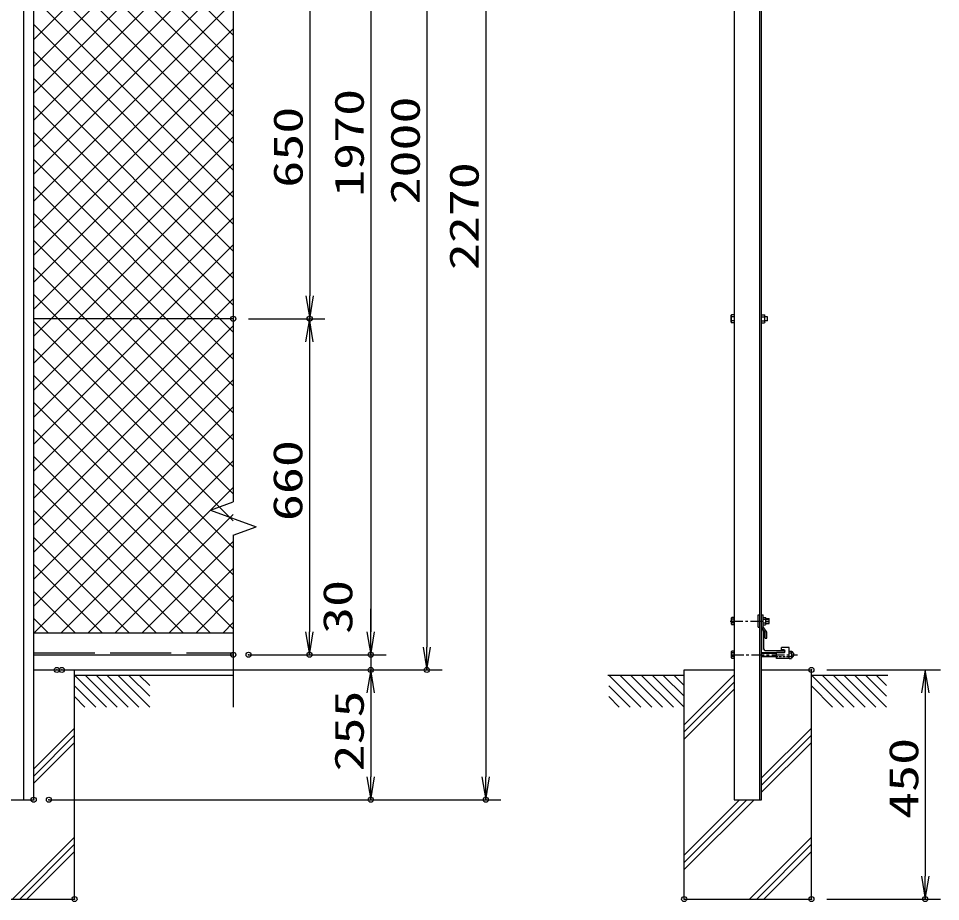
# Model space of a CAD drawing. Units: millimetres, scale not verified. Extents: x -4455 to 4455, y -3150 to 3150.
# Drawn here: x -1632 to 179, y -355 to 1380 of the extents above; entities that cross this region are included whole.
import ezdxf
from ezdxf.enums import TextEntityAlignment as Align

# ---------------------------------------------------------------- set-up
doc = ezdxf.new("R2010")
doc.units = ezdxf.units.MM
doc.header["$LTSCALE"] = 20
doc.header["$PDMODE"] = 32
doc.header["$PDSIZE"] = 10
for name, pattern in [('DASHED', [7.5, 6, -1.5]), ('USER2', [2, 1.25, -0.25, 0.25, -0.25]), ('USER3', [0.375, 0.25, -0.125])]:
    doc.linetypes.add(name, pattern=pattern)
for name, color, linetype, lineweight in [('0-0_1', 7, 'Continuous', 25), ('0-1_2', 7, 'Continuous', 25), ('0-2_0', 4, 'Continuous', 25), ('0-4_EXTCNT-LMEC0', 2, 'Continuous', 25), ('0-6_EXTCNT-L', 1, 'Continuous', 25)]:
    doc.layers.add(name, color=color, linetype=linetype, lineweight=lineweight)
doc.layers.add('0-5_DEFPOINTS', color=7, linetype='Continuous')
doc.styles.add('ＭＳ ゴシック', font='')
doc.styles.get('ＭＳ ゴシック').set_extended_font_data('MS Gothic')

# ---------------------------------------------------------------- blocks, each defined once
blk = doc.blocks.new('DARROWS')
at = {"layer": '0-2_0', "color": 2}
blk.add_line((0, 0), (-19.982, 0), dxfattribs=at)
blk.add_lwpolyline([(-20, -3.333), (0, 0), (-20, 3.333)], dxfattribs=at)
blk = doc.blocks.new('X32')
at = {"layer": '0-2_0'}
for p, q in [((71718.6, 87380.4), (63878.6, 95220.5)), ((63878.6, 87213.1), (71718.6, 95053.1)), ((71718.6, 86319.8), (63878.6, 94159.8)), ((63878.6, 86152.4), (71718.6, 93992.5)), ((71718.6, 85259.1), (63878.6, 93099.1)), ((63878.6, 85091.8), (71718.6, 92931.8)), ((71718.6, 84198.5), (63878.6, 92038.5)), ((63878.6, 84031.1), (71718.6, 91871.1)), ((71718.6, 83137.8), (63878.6, 90977.8)), ((63878.6, 82970.5), (71718.6, 90810.5)), ((71718.6, 82077.1), (63878.6, 89917.2)), ((63878.6, 81909.8), (71718.6, 89749.8)), ((71718.6, 81016.5), (63878.6, 88856.5)), ((63878.6, 80849.1), (71718.6, 88689.2)), ((71718.6, 79955.8), (63878.6, 87795.8)), ((63878.6, 79788.5), (71718.6, 87628.5)), ((71718.6, 78895.2), (63878.6, 86735.2)), ((63878.6, 78727.8), (71718.6, 86567.8)), ((71718.6, 77834.5), (63878.6, 85674.5)), ((63878.6, 77667.2), (71718.6, 85507.2)), ((71718.6, 76773.8), (63878.6, 84613.8)), ((63878.6, 76606.5), (71718.6, 84446.5)), ((71718.6, 75713.2), (63878.6, 83553.2)), ((63878.6, 75545.8), (71718.6, 83385.9)), ((71718.6, 74652.5), (63878.6, 82492.5)), ((63878.6, 74485.2), (71718.6, 82325.2)), ((71718.6, 73591.9), (63878.6, 81431.9)), ((63878.6, 73424.5), (71718.6, 81264.5)), ((71718.6, 72531.2), (63878.6, 80371.2)), ((63878.6, 72363.9), (71718.6, 80203.9)), ((71718.6, 71470.5), (63878.6, 79310.5)), ((63878.6, 71303.2), (71718.6, 79143.2)), ((71718.6, 70409.9), (63878.6, 78249.9)), ((63878.6, 70242.5), (71718.6, 78082.6)), ((71718.6, 69349.2), (63878.6, 77189.2)), ((63878.6, 69181.9), (71718.6, 77021.9)), ((71718.6, 68288.6), (63878.6, 76128.6)), ((63878.6, 68121.2), (71718.6, 75961.2)), ((71718.6, 67227.9), (63878.6, 75067.9)), ((63878.6, 67060.6), (71718.6, 74900.6)), ((71718.6, 66167.2), (63878.6, 74007.2)), ((63878.6, 65999.9), (71718.6, 73839.9)), ((71718.6, 65106.6), (63878.6, 72946.6)), ((63878.6, 64939.2), (71718.6, 72779.2)), ((71718.6, 64045.9), (63878.6, 71885.9)), ((63893.4, 63893.4), (71718.6, 71718.6)), ((70810.4, 63893.4), (63878.6, 70825.3)), ((64954.1, 63893.4), (71718.6, 70657.9)), ((69749.8, 63893.4), (63878.6, 69764.6)), ((66014.7, 63893.4), (71718.6, 69597.3)), ((68689.1, 63893.4), (63878.6, 68703.9)), ((67075.4, 63893.4), (71718.6, 68536.6)), ((67628.5, 63893.4), (63878.6, 67643.3)), ((68136, 63893.4), (71718.6, 67475.9)), ((66567.8, 63893.4), (63878.6, 66582.6)), ((69196.7, 63893.4), (71718.6, 66415.3)), ((65507.1, 63893.4), (63878.6, 65522)), ((70257.4, 63893.4), (71718.6, 65354.6)), ((64446.5, 63893.4), (63878.6, 64461.3)), ((71318, 63893.4), (71718.6, 64294))]:
    blk.add_line(p, q, dxfattribs=at)

msp = doc.modelspace()

# ---------------------------------------------------------------- linework, layer by layer
at = {"layer": '0-0_1'}
for p, q in [((-1621.58, -155.15), (-1621.58, 2114.85)), ((-1602.08, -155.15), (-1602.08, 2114.85)), ((-226.69, 2114.85), (-226.69, -155.15)), ((-176.19, -155.15), (-176.19, 2114.85)), ((-172.69, -155.15), (-172.69, 2114.85)), ((-1210.08, 789.85), (-1602.08, 789.85)), ((-179.49, 183.86), (-179.49, 207.86)), ((-179.49, 207.86), (-176.19, 207.86)), ((-172.69, 207.86), (-169.49, 207.86)), ((-172.69, 183.86), (-172.69, 207.86)), ((-169.49, 184.83), (-169.49, 207.86)), ((-164.4, 200.66), (-157.8, 200.66)), ((-157.81, 191.06), (-157.8, 200.66)), ((-179.49, 183.86), (-176.19, 183.86)), ((-165.69, 173.36), (-172.69, 183.86)), ((-162.49, 174.33), (-169.49, 184.83)), ((-164.4, 191.06), (-157.81, 191.06)), ((-1602.08, 172.85), (-1210.08, 172.85)), ((-165.69, 162.36), (-165.69, 173.36)), ((-162.49, 162.36), (-162.49, 174.33)), ((-165.69, 162.36), (-162.49, 162.36)), ((-1602.08, 129.85), (-1210.08, 129.85)), ((-1602.08, 99.85), (-1521.89, 99.85)), ((-1521.89, -350.15), (-1521.89, 99.85)), ((-324.69, 99.85), (-226.69, 99.85)), ((-324.69, -350.15), (-324.69, 99.85)), ((-172.69, 99.85), (-74.69, 99.85)), ((-74.69, -350.15), (-74.69, 99.85)), ((-1521.89, 89.85), (-1210.08, 89.85)), ((-1521.89, 89.85), (-1396.89, 89.85)), ((-474.69, 89.85), (-324.69, 89.85)), ((-74.69, 89.85), (75.31, 89.85)), ((-1691.08, -155.15), (-1602.08, -155.15)), ((-226.69, -155.15), (-172.69, -155.15)), ((-1771.89, -350.15), (-1521.89, -350.15)), ((-324.69, -350.15), (-74.69, -350.15))]:
    msp.add_line(p, q, dxfattribs=at)
at = {"layer": '0-0_1', "color": 4}
for p, q in [((-1210.08, 2085.21), (-1210.08, 430.15)), ((-1255.08, 413.77), (-1210.08, 430.15)), ((-1255.08, 413.77), (-1165.08, 381.02)), ((-1210.08, 364.64), (-1165.08, 381.02)), ((-1210.08, 364.64), (-1210.08, 141.16)), ((-164.4, 199.7), (-157.8, 199.7)), ((-164.4, 192.02), (-157.8, 192.02)), ((-1210.08, 141.16), (-1210.08, 26.98)), ((-1521.89, 89.85), (-1459.02, 26.98)), ((-1500.68, 89.85), (-1437.81, 26.98)), ((-1479.46, 89.85), (-1416.59, 26.98)), ((-1458.25, 89.85), (-1395.38, 26.98)), ((-1437.04, 89.85), (-1374.17, 26.98)), ((-1415.82, 89.85), (-1374.17, 48.19)), ((-1394.61, 89.85), (-1374.17, 69.41)), ((-472.41, 89.85), (-409.54, 26.98)), ((-451.19, 89.85), (-388.32, 26.98)), ((-429.98, 89.85), (-367.11, 26.98)), ((-408.77, 89.85), (-345.9, 26.98)), ((-387.55, 89.85), (-324.68, 26.98)), ((-366.34, 89.85), (-324.68, 48.19)), ((-345.13, 89.85), (-324.68, 69.41)), ((-226.69, 90.36), (-324.69, -7.65)), ((-226.69, 76.21), (-324.69, -21.79)), ((-74.69, 89.85), (-11.82, 26.98)), ((-53.48, 89.85), (9.39, 26.98)), ((-32.26, 89.85), (30.61, 26.98)), ((-11.05, 89.85), (51.82, 26.98)), ((10.16, 89.85), (73.03, 26.98)), ((31.38, 89.85), (73.03, 48.19)), ((52.59, 89.85), (73.03, 69.41)), ((-1521.89, 68.64), (-1480.23, 26.98)), ((-472.41, 68.64), (-430.75, 26.98)), ((-226.69, 62.07), (-324.69, -35.93)), ((-74.69, 68.64), (-33.03, 26.98)), ((-1521.89, 47.43), (-1501.44, 26.98)), ((-472.41, 47.43), (-451.96, 26.98)), ((-1602.08, -94.34), (-1521.89, -14.15)), ((-172.69, -112.15), (-74.69, -14.15)), ((-1602.08, -108.48), (-1521.89, -28.29)), ((-172.69, -126.29), (-74.69, -28.29)), ((-1602.08, -122.63), (-1521.89, -42.43)), ((-172.69, -140.43), (-74.69, -42.43)), ((-324.69, -278.29), (-201.55, -155.15)), ((-324.69, -292.43), (-187.4, -155.15)), ((-324.69, -264.15), (-215.69, -155.15)), ((-1643.53, -350.15), (-1521.89, -228.51)), ((-196.33, -350.15), (-74.69, -228.51)), ((-1629.39, -350.15), (-1521.89, -242.65)), ((-182.19, -350.15), (-74.69, -242.65)), ((-1615.24, -350.15), (-1521.89, -256.79)), ((-168.04, -350.15), (-74.69, -256.79))]:
    msp.add_line(p, q, dxfattribs=at)
at = {"layer": '0-0_1', "color": 4, "linetype": 'USER2'}
for p, q in [((-234.36, 195.86), (-154.95, 195.86)), ((-232.69, 129.86), (-101.94, 129.86))]:
    msp.add_line(p, q, dxfattribs=at)
at = {"layer": '0-0_1', "linetype": 'DASHED'}
msp.add_line((-1602.08, 133.85), (-1210.08, 133.85), dxfattribs=at)
at = {"layer": '0-0_1'}
msp.add_arc((-116.15, 129.98), 6.88, 293.49929, 65.9713, dxfattribs=at)
at = {"layer": '0-1_2'}
for p, q in [((-232.29, 796.78), (-231.67, 797.85)), ((-226.69, 797.85), (-231.67, 797.85)), ((-172.69, 797.85), (-166.91, 797.85)), ((-232.29, 782.92), (-232.29, 796.78)), ((-232.29, 782.92), (-231.67, 781.85)), ((-226.69, 793.85), (-231.67, 793.85)), ((-226.69, 785.85), (-231.67, 785.85)), ((-226.69, 781.85), (-231.67, 781.85)), ((-172.69, 793.85), (-166.91, 793.85)), ((-172.69, 785.85), (-166.91, 785.85)), ((-172.69, 781.85), (-166.91, 781.85)), ((-166.29, 782.92), (-166.91, 781.85)), ((-161.22, 793.85), (-166.29, 793.85)), ((-161.22, 785.85), (-166.29, 785.85)), ((-161.22, 785.85), (-161.22, 793.85)), ((-231.77, 202.15), (-231.21, 203.13)), ((-231.77, 189.57), (-231.77, 202.15)), ((-226.69, 203.13), (-231.21, 203.13)), ((-226.69, 199.5), (-231.21, 199.5)), ((-226.69, 188.6), (-226.69, 203.13)), ((-169.49, 188.6), (-169.49, 203.13)), ((-169.49, 203.13), (-164.97, 203.13)), ((-169.49, 199.5), (-164.97, 199.5)), ((-164.4, 202.15), (-164.97, 203.13)), ((-164.4, 189.57), (-164.4, 202.15)), ((-231.77, 189.57), (-231.21, 188.6)), ((-226.69, 192.23), (-231.21, 192.23)), ((-226.69, 188.6), (-231.21, 188.6)), ((-169.49, 192.23), (-164.97, 192.23)), ((-169.49, 188.6), (-164.97, 188.6)), ((-164.4, 189.57), (-164.97, 188.6)), ((-226.69, 137.12), (-231.21, 137.12)), ((-226.69, 133.48), (-231.21, 133.48)), ((-226.69, 122.59), (-226.69, 137.12)), ((-172.69, 133.44), (-143.47, 133.44)), ((-118.47, 137.1), (-113.97, 137.1)), ((-118.47, 122.63), (-118.47, 137.1)), ((-118.47, 133.48), (-113.97, 133.48)), ((-118.47, 126.25), (-118.47, 133.48)), ((-113.41, 136.13), (-113.97, 137.1)), ((-113.41, 123.6), (-113.41, 136.13)), ((-231.77, 123.56), (-231.21, 122.59)), ((-226.69, 126.22), (-231.21, 126.22)), ((-226.69, 122.59), (-231.21, 122.59)), ((-172.69, 126.21), (-143.47, 126.21)), ((-118.47, 126.25), (-113.92, 126.25)), ((-118.47, 122.63), (-113.97, 122.63)), ((-113.41, 123.6), (-113.97, 122.63))]:
    msp.add_line(p, q, dxfattribs=at)
at = {"layer": '0-1_2', "color": 4}
for p, q in [((-172.69, 132.72), (-143.47, 132.72)), ((-172.69, 126.93), (-143.47, 126.93))]:
    msp.add_line(p, q, dxfattribs=at)
at = {"layer": '0-1_2'}
for points in [[(-166.29, 782.92), (-166.29, 796.78), (-166.91, 797.85)], [(-231.77, 123.56), (-231.77, 136.14), (-231.21, 137.12)]]:
    msp.add_lwpolyline(points, dxfattribs=at)
for centre, radius, start, end in [((-225.06, 796.78), 7.23, 179.99992, 203.88486), ((-219.1, 789.85), 13.19, 162.35463, 197.65355), ((-225.06, 782.92), 7.23, 156.1122, 179.99992), ((-173.52, 796.78), 7.23, 336.12625, 0), ((-179.54, 789.86), 13.25, 342.41266, 17.55417), ((-173.52, 782.92), 7.23, 0, 23.88957), ((-225.21, 202.15), 6.57, 179.99995, 203.88541), ((-219.8, 195.87), 11.98, 162.35554, 197.65401), ((-170.97, 202.15), 6.57, 336.11459, 0.00005), ((-176.38, 195.87), 11.98, 342.34599, 17.64446), ((-225.21, 189.57), 6.57, 156.11305, 179.99995), ((-170.97, 189.57), 6.57, 0.00005, 23.88695), ((-225.21, 136.14), 6.57, 179.99995, 203.88541), ((-219.8, 129.85), 11.98, 162.35554, 197.65401), ((-126.46, 129.76), 13.02, 344.30696, 16.61102), ((-119.95, 136.13), 6.54, 336.03483, 359.99988), ((-225.21, 123.56), 6.57, 156.11305, 179.99995), ((-119.95, 123.6), 6.57, 359.99988, 23.62857)]:
    msp.add_arc(centre, radius, start, end, dxfattribs=at)
at = {"layer": '0-2_0', "color": 2}
for p, q in [((-940.01, 2054.85), (-940.01, 174.85)), ((-830.01, 2054.85), (-830.01, 144.85)), ((-940.01, 174.85), (-940.01, 219.85)), ((-940.01, 129.85), (-940.01, 99.85)), ((-940.01, 54.85), (-940.01, 9.85))]:
    msp.add_line(p, q, dxfattribs=at)
at = {"layer": '0-2_0', "color": 7}
for p, q in [((-172.69, 184.66), (-172.69, 139.66)), ((-171.69, 179.36), (-172.69, 179.36)), ((-168.69, 176.36), (-168.69, 141.36)), ((-172.69, 134.36), (-127.69, 134.36)), ((-165.69, 138.36), (-130.69, 138.36)), ((-129.07, 133.96), (-143.47, 133.96)), ((-143.47, 122.56), (-143.47, 133.96)), ((-118.47, 144.16), (-133.47, 144.16)), ((-133.47, 139.16), (-133.47, 144.16)), ((-129.07, 139.16), (-133.47, 139.16)), ((-127.69, 134.36), (-127.69, 135.36)), ((-118.47, 122.56), (-118.47, 144.16)), ((-118.47, 122.56), (-143.47, 122.56))]:
    msp.add_line(p, q, dxfattribs=at)
at = {"layer": '0-2_0', "color": 1}
for p, q in [((-1180.08, 129.85), (-910.01, 129.85)), ((-1150.08, 129.85), (-910.01, 129.85)), ((-1526.58, 99.85), (-910.01, 99.85)), ((-1516.89, 99.85), (-800.01, 99.85))]:
    msp.add_line(p, q, dxfattribs=at)
at = {"layer": '0-2_0', "color": 7, "linetype": 'USER3'}
msp.add_line((-118.47, 125.76), (-143.47, 125.76), dxfattribs=at)
at = {"layer": '0-2_0', "color": 7}
for centre, radius, start, end in [((-171.69, 176.36), 3, 0, 90), ((-165.69, 141.36), 3, 180, 270), ((-130.69, 135.36), 3, 0, 90), ((-129.07, 136.56), 2.6, 270, 90)]:
    msp.add_arc(centre, radius, start, end, dxfattribs=at)
at = {"layer": '0-4_EXTCNT-LMEC0'}
for p, q in [((-714.35, 2069.85), (-714.35, -110.15)), ((-940.01, 54.85), (-940.01, -110.15))]:
    msp.add_line(p, q, dxfattribs=at)
at = {"layer": '0-4_EXTCNT-LMEC0', "color": 1}
for p, q in [((-1516.89, 99.85), (-910.01, 99.85)), ((-1572.08, -155.15), (-910.01, -155.15)), ((-1542.08, -155.15), (-684.35, -155.15))]:
    msp.add_line(p, q, dxfattribs=at)
at = {"layer": '0-5_DEFPOINTS'}
for p in [(-1210.08, 789.85), (-1060.08, 789.85), (-1210.08, 129.85), (-1180.08, 129.85), (-1060.69, 129.85), (-940.01, 129.85), (-1556.58, 99.85), (-1546.89, 99.85), (-940.01, 99.85), (-830.01, 99.85), (-74.69, 99.85), (-1602.08, -155.15), (-1572.08, -155.15), (-940.01, -155.15), (-714.35, -155.15), (-1521.89, -350.15), (-324.69, -350.15), (-74.69, -350.15), (-74.69, -350.15), (148.88, -350.15)]:
    msp.add_point(p, dxfattribs=at)
at = {"layer": '0-6_EXTCNT-L', "color": 2}
for p, q in [((-1060.08, 1394.85), (-1060.08, 834.85)), ((-1060.69, 744.85), (-1060.69, 174.85)), ((148.88, 54.85), (148.88, -305.15))]:
    msp.add_line(p, q, dxfattribs=at)
at = {"layer": '0-6_EXTCNT-L'}
for p, q in [((-1180.08, 789.85), (-1030.08, 789.85)), ((-1180.08, 789.85), (-1030.69, 789.85)), ((-1180.08, 129.85), (-1030.69, 129.85)), ((-44.69, 99.85), (178.88, 99.85)), ((-44.69, -350.15), (178.88, -350.15))]:
    msp.add_line(p, q, dxfattribs=at)

# ---------------------------------------------------------------- block references
at = {"layer": '0-2_0', "xscale": 2.25, "yscale": 2.25}
for p, rotation in [((-940.01, 129.85), 270), ((-940.01, 129.85), 270), ((-830.01, 99.85), 270), ((-940.01, 99.85), 90)]:
    msp.add_blockref('DARROWS', p, dxfattribs=dict(at, rotation=rotation))
at = {"layer": '0-4_EXTCNT-LMEC0', "xscale": 2.25, "yscale": 2.25}
for p, rotation in [((-940.01, 99.85), 90), ((-940.01, -155.15), 270), ((-714.35, -155.15), 270)]:
    msp.add_blockref('DARROWS', p, dxfattribs=dict(at, rotation=rotation))
at = {"layer": '0-6_EXTCNT-L', "xscale": 0.05, "yscale": 0.05}
msp.add_blockref('X32', (-4796.01, -3021.82), dxfattribs=at)
at = {"layer": '0-6_EXTCNT-L', "xscale": 2.25, "yscale": 2.25}
for p, rotation in [((-1060.08, 789.85), 270), ((-1060.69, 789.85), 90), ((-1060.69, 129.85), 270), ((148.88, 99.85), 90), ((148.88, -350.15), 270)]:
    msp.add_blockref('DARROWS', p, dxfattribs=dict(at, rotation=rotation))

# ---------------------------------------------------------------- texts
at = {"layer": '0-2_0', "color": 3, "style": 'ＭＳ ゴシック', "width": 1.35}
for s, p in [('1970', (-936.41, 1029.35)), ('2000', (-826.41, 1014.35)), ('30', (-958.91, 170.68))]:
    msp.add_text(s, height=57.77, rotation=90, dxfattribs=at).set_placement(p, align=Align.BOTTOM_LEFT)
at = {"layer": '0-4_EXTCNT-LMEC0', "color": 3, "style": 'ＭＳ ゴシック', "width": 1.35}
for s, p in [('2270', (-710.75, 885.35)), ('255', (-936.41, -99.65))]:
    msp.add_text(s, height=57.77, rotation=90, dxfattribs=at).set_placement(p, align=Align.BOTTOM_LEFT)
at = {"layer": '0-6_EXTCNT-L', "color": 3, "style": 'ＭＳ ゴシック', "width": 1.35}
for s, p in [('650', (-1056.48, 1047.35)), ('660', (-1057.09, 392.35)), ('450', (152.49, -192.65))]:
    msp.add_text(s, height=57.77, rotation=90, dxfattribs=at).set_placement(p, align=Align.BOTTOM_LEFT)

doc.saveas('drawing.dxf')
